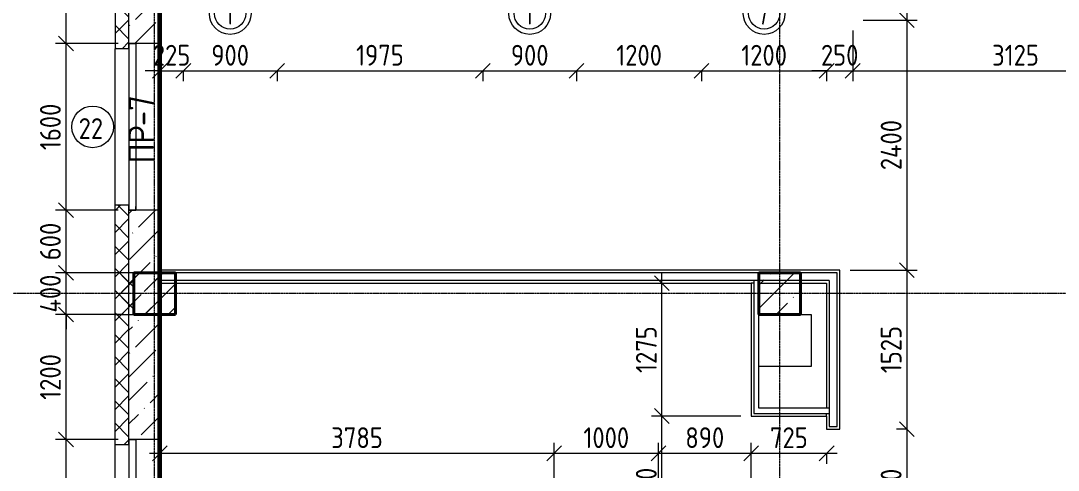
# Model space of a CAD drawing. Header units: millimetres. Extents: x -56773 to 221258, y -262288 to 26541.
# Drawn here: x -20876 to -10918, y -148888 to -144575 of the extents above; entities that cross this region are included whole.
import ezdxf

# ---------------------------------------------------------------- set-up
doc = ezdxf.new("R2010")
doc.units = ezdxf.units.MM
doc.linetypes.add('ADSK_Линия сетки', pattern=[25, 20, -2.5, 0, -2.5])
for name, color, linetype, lineweight in [('3.1 Штукатурка внешн стен для инвесторов', 5, 'Continuous', 60), ('_ Окна', 7, 'Continuous', 18), ('Марки', 7, 'Continuous', 20), ('Марки дверей', 7, 'Continuous', 20), ('Марки окон', 7, 'Continuous', 20), ('Несущие колонны', 7, 'Continuous', 18), ('Окна', 7, 'Continuous', 9), ('Оси', 7, 'Continuous', 9), ('Перекрытие', 7, 'Continuous', 18), ('Размеры', 7, 'Continuous', 9), ('Стены внутренние', 7, 'Continuous', 18), ('Стены наружные', 7, 'Continuous', 18), ('Стены штриховка', 7, 'Continuous', 9)]:
    doc.layers.add(name, color=color, linetype=linetype, lineweight=lineweight)
doc.styles.add('GOST Common_2', font='', dxfattribs={"width": 0.9, "height": 250})
doc.styles.add('GOST Common_3', font='', dxfattribs={"width": 0.9, "height": 200})
doc.styles.add('GOST Common_B', font='', dxfattribs={"width": 0.8, "height": 200})
doc.styles.get('GOST Common_2').set_extended_font_data('GOST Common')
doc.styles.get('GOST Common_3').set_extended_font_data('GOST Common')
doc.styles.get('GOST Common_B').set_extended_font_data('GOST Common', bold=True)
doc.dimstyles.new('ADSK_Основной_2_0_1', dxfattribs={"dimscale": 304.8, "dimtxt": 201.142999, "dimasz": 0.463911, "dimexe": 0.328084, "dimexo": 0.328084, "dimgap": 0.164042, "dimtad": 1, "dimdec": 3, "dimrnd": 0.001, "dimdsep": 46, "dimtxsty": 'GOST Common_3', "dimblk1": 'OBLIQUE', "dimblk2": 'OBLIQUE', "dimsah": 1, "dimcen": 0.09, "dimdle": 0.328084, "dimazin": 2, "dimtfac": 1, "dimtdec": 4, "dimtix": 1, "dimtmove": 1, "dimatfit": 3, "dimfxl": 1, "dimtvp": 1, "dimtolj": 1, "dimtzin": 0, "dimlwd": 20, "dimlwe": 20, "dimarcsym": 2})
doc.dimstyles.new('ADSK_Основной_2_0_2', dxfattribs={"dimscale": 304.8, "dimtxt": 201.142999, "dimasz": 0.463911, "dimexe": 0.328084, "dimexo": 0.328084, "dimgap": 0.164042, "dimtad": 1, "dimdec": 3, "dimrnd": 0.001, "dimdsep": 46, "dimtxsty": 'GOST Common_3', "dimblk1": 'OBLIQUE', "dimblk2": 'OBLIQUE', "dimsah": 1, "dimcen": 0.09, "dimdle": 0.328084, "dimazin": 2, "dimtfac": 1, "dimtdec": 4, "dimtix": 1, "dimtmove": 0, "dimatfit": 3, "dimfxl": 1, "dimtvp": 1, "dimtolj": 1, "dimtzin": 0, "dimlwd": 20, "dimlwe": 20, "dimarcsym": 2})
pattern_1 = [(45, (9.36, -150597.75), (-224.5064, 224.5064), []), (45, (233.87, -150597.75), (-224.5064, 224.5064), [396.875, -79.375, 3.353, -76.022])]
pattern_2 = [(45, (9.36, -150597.75), (-106.066, 106.066), []), (135, (9.36, -150597.75), (-106.066, -106.066), [])]

# ---------------------------------------------------------------- blocks, each defined once
blk = doc.blocks.new('ADSK_КолоннаЖБ_Прямоугольная - 400x400 мм-1807142-Кладочный план 3-го этажа')
at = {"layer": 'Несущие колонны', "lineweight": 40}
for p, q in [((-200, 200), (200, 200)), ((-200, -200), (-200, 200)), ((200, 200), (200, -200)), ((200, -200), (-200, -200))]:
    blk.add_line(p, q, dxfattribs=at)
blk = doc.blocks.new('ОКНО L03 _2СТ_RS - ОК-5_1600х2000h-3556607-Кладочный план 3-го этажа')
at = {"layer": '_ Окна'}
for p, q in [((-838.1, -79), (761.9, -79)), ((-838.1, -149), (-838.1, -79)), ((-838.1, -79), (-803.1, -79)), ((-818.1, -79), (-38.1, -79)), ((-38.1, -79), (741.9, -79)), ((761.9, -79), (726.9, -79)), ((761.9, -149), (761.9, -79)), ((-838.1, -149), (761.9, -149)), ((-838.1, -149), (-833.1, -149)), ((-818.1, -149), (-38.1, -149)), ((-38.1, -149), (741.9, -149)), ((761.9, -149), (756.9, -149))]:
    blk.add_line(p, q, dxfattribs=at)
at = {"layer": 'Окна'}
blk.add_line((-888.1, 150), (811.9, 150), dxfattribs=at)
blk = doc.blocks.new('_Oblique')
at = {"color": 0, "linetype": 'ByBlock', "lineweight": -2}
blk.add_line((-0.5, -0.5), (0.5, 0.5), dxfattribs=at)
blk = doc.blocks.new('*D5131')
at = {"layer": 'Defpoints', "color": 0, "lineweight": 25, "transparency": 16777216}
for p in [(-20441.2, -148592.8), (-19839.6, -148592.8), (-19839.6, -150192.8)]:
    blk.add_point(p, dxfattribs=at)
at = {"layer": 'Размеры', "color": 0, "lineweight": 20, "transparency": 16777216}
for p, q in [((-20441.2, -150292.8), (-20441.2, -148492.8)), ((-19939.6, -148592.8), (-20541.2, -148592.8)), ((-19939.6, -150192.8), (-20541.2, -150192.8))]:
    blk.add_line(p, q, dxfattribs=at)
at = {"layer": 'Размеры', "color": 0, "lineweight": 20, "transparency": 16777216, "xscale": 141.4, "yscale": 141.4, "zscale": 141.4}
for p, rotation in [((-20441.2, -148592.8), 90), ((-20441.2, -150192.8), 270)]:
    blk.add_blockref('_Oblique', p, dxfattribs=dict(at, rotation=rotation))
at = {"layer": 'Размеры', "color": 0, "lineweight": 9, "transparency": 16777216, "insert": (-20591.2, -149392.8), "char_height": 200, "width": 560.473, "attachment_point": 5, "rotation": 90, "style": 'GOST Common_3'}
blk.add_mtext('\\A1;1600', dxfattribs=at)
blk = doc.blocks.new('*D5132')
at = {"layer": 'Defpoints', "color": 0, "lineweight": 25, "transparency": 16777216}
for p in [(-20441.2, -147392.8), (-19790.6, -147392.8), (-19839.6, -148592.8)]:
    blk.add_point(p, dxfattribs=at)
at = {"layer": 'Размеры', "color": 0, "lineweight": 20, "transparency": 16777216}
for p, q in [((-20441.2, -148692.8), (-20441.2, -147292.8)), ((-19890.6, -147392.8), (-20541.2, -147392.8)), ((-19939.6, -148592.8), (-20541.2, -148592.8))]:
    blk.add_line(p, q, dxfattribs=at)
at = {"layer": 'Размеры', "color": 0, "lineweight": 20, "transparency": 16777216, "xscale": 141.4, "yscale": 141.4, "zscale": 141.4}
for p, rotation in [((-20441.2, -147392.8), 90), ((-20441.2, -148592.8), 270)]:
    blk.add_blockref('_Oblique', p, dxfattribs=dict(at, rotation=rotation))
at = {"layer": 'Размеры', "color": 0, "lineweight": 9, "transparency": 16777216, "insert": (-20591.2, -147992.8), "char_height": 200, "width": 560.473, "attachment_point": 5, "rotation": 90, "style": 'GOST Common_3'}
blk.add_mtext('\\A1;1200', dxfattribs=at)
blk = doc.blocks.new('*D5133')
at = {"layer": 'Defpoints', "color": 0, "lineweight": 25, "transparency": 16777216}
for p in [(-20441.2, -146992.8), (-19790.6, -146992.8), (-19790.6, -147392.8)]:
    blk.add_point(p, dxfattribs=at)
at = {"layer": 'Размеры', "color": 0, "lineweight": 20, "transparency": 16777216}
for p, q in [((-20441.2, -146992.8), (-20441.2, -146851.4)), ((-19890.6, -146992.8), (-20541.2, -146992.8)), ((-20441.2, -147392.8), (-20441.2, -146992.8)), ((-19890.6, -147392.8), (-20541.2, -147392.8)), ((-20441.2, -147392.8), (-20441.2, -147534.2))]:
    blk.add_line(p, q, dxfattribs=at)
at = {"layer": 'Размеры', "color": 0, "lineweight": 20, "transparency": 16777216, "xscale": 141.4, "yscale": 141.4, "zscale": 141.4}
for p, rotation in [((-20441.2, -146992.8), 270), ((-20441.2, -147392.8), 90)]:
    blk.add_blockref('_Oblique', p, dxfattribs=dict(at, rotation=rotation))
at = {"layer": 'Размеры', "color": 0, "lineweight": 9, "transparency": 16777216, "insert": (-20591.2, -147192.8), "char_height": 200, "width": 474.561, "attachment_point": 5, "rotation": 90, "style": 'GOST Common_3'}
blk.add_mtext('\\A1;400', dxfattribs=at)
blk = doc.blocks.new('*D5134')
at = {"layer": 'Defpoints', "color": 0, "lineweight": 25, "transparency": 16777216}
for p in [(-20441.2, -146392.8), (-19839.6, -146392.8), (-19790.6, -146992.8)]:
    blk.add_point(p, dxfattribs=at)
at = {"layer": 'Размеры', "color": 0, "lineweight": 20, "transparency": 16777216}
for p, q in [((-20441.2, -147092.8), (-20441.2, -146292.8)), ((-19939.6, -146392.8), (-20541.2, -146392.8)), ((-19890.6, -146992.8), (-20541.2, -146992.8))]:
    blk.add_line(p, q, dxfattribs=at)
at = {"layer": 'Размеры', "color": 0, "lineweight": 20, "transparency": 16777216, "xscale": 141.4, "yscale": 141.4, "zscale": 141.4}
for p, rotation in [((-20441.2, -146392.8), 90), ((-20441.2, -146992.8), 270)]:
    blk.add_blockref('_Oblique', p, dxfattribs=dict(at, rotation=rotation))
at = {"layer": 'Размеры', "color": 0, "lineweight": 9, "transparency": 16777216, "insert": (-20591.2, -146692.8), "char_height": 200, "width": 454.106, "attachment_point": 5, "rotation": 90, "style": 'GOST Common_3'}
blk.add_mtext('\\A1;600', dxfattribs=at)
blk = doc.blocks.new('*D5135')
at = {"layer": 'Defpoints', "color": 0, "lineweight": 25, "transparency": 16777216}
for p in [(-20441.2, -144792.8), (-19839.6, -144792.8), (-19839.6, -146392.8)]:
    blk.add_point(p, dxfattribs=at)
at = {"layer": 'Размеры', "color": 0, "lineweight": 20, "transparency": 16777216}
for p, q in [((-20441.2, -146492.8), (-20441.2, -144692.8)), ((-19939.6, -144792.8), (-20541.2, -144792.8)), ((-19939.6, -146392.8), (-20541.2, -146392.8))]:
    blk.add_line(p, q, dxfattribs=at)
at = {"layer": 'Размеры', "color": 0, "lineweight": 20, "transparency": 16777216, "xscale": 141.4, "yscale": 141.4, "zscale": 141.4}
for p, rotation in [((-20441.2, -144792.8), 90), ((-20441.2, -146392.8), 270)]:
    blk.add_blockref('_Oblique', p, dxfattribs=dict(at, rotation=rotation))
at = {"layer": 'Размеры', "color": 0, "lineweight": 9, "transparency": 16777216, "insert": (-20591.2, -145592.8), "char_height": 200, "width": 560.473, "attachment_point": 5, "rotation": 90, "style": 'GOST Common_3'}
blk.add_mtext('\\A1;1600', dxfattribs=at)
blk = doc.blocks.new('*D5136')
at = {"layer": 'Defpoints', "color": 0, "lineweight": 25, "transparency": 16777216}
for p in [(-20441.2, -143592.8), (-19839.6, -143592.8), (-19839.6, -144792.8)]:
    blk.add_point(p, dxfattribs=at)
at = {"layer": 'Размеры', "color": 0, "lineweight": 20, "transparency": 16777216}
for p, q in [((-20441.2, -144892.8), (-20441.2, -143492.8)), ((-19939.6, -143592.8), (-20541.2, -143592.8)), ((-19939.6, -144792.8), (-20541.2, -144792.8))]:
    blk.add_line(p, q, dxfattribs=at)
at = {"layer": 'Размеры', "color": 0, "lineweight": 20, "transparency": 16777216, "xscale": 141.4, "yscale": 141.4, "zscale": 141.4}
for p, rotation in [((-20441.2, -143592.8), 90), ((-20441.2, -144792.8), 270)]:
    blk.add_blockref('_Oblique', p, dxfattribs=dict(at, rotation=rotation))
at = {"layer": 'Размеры', "color": 0, "lineweight": 9, "transparency": 16777216, "insert": (-20591.2, -144192.8), "char_height": 200, "width": 560.473, "attachment_point": 5, "rotation": 90, "style": 'GOST Common_3'}
blk.add_mtext('\\A1;1200', dxfattribs=at)
blk = doc.blocks.new('*D5335')
at = {"layer": 'Defpoints', "color": 0, "lineweight": 25, "transparency": 16777216}
for p in [(-12271.5, -140717.8), (-12890.6, -144567.8), (-12371.5, -144567.8)]:
    blk.add_point(p, dxfattribs=at)
at = {"layer": 'Размеры', "color": 0, "lineweight": 20, "transparency": 16777216}
for p, q in [((-12371.5, -140617.8), (-12371.5, -144667.8)), ((-12371.5, -140717.8), (-12471.5, -140717.8)), ((-12790.6, -144567.8), (-12271.5, -144567.8))]:
    blk.add_line(p, q, dxfattribs=at)
at = {"layer": 'Размеры', "color": 0, "lineweight": 20, "transparency": 16777216, "xscale": 141.4, "yscale": 141.4, "zscale": 141.4}
for p, rotation in [((-12371.5, -140717.8), 90), ((-12371.5, -144567.8), 270)]:
    blk.add_blockref('_Oblique', p, dxfattribs=dict(at, rotation=rotation))
at = {"layer": 'Размеры', "color": 0, "lineweight": 9, "transparency": 16777216, "insert": (-12521.5, -142642.8), "char_height": 200, "width": 605.475, "attachment_point": 5, "rotation": 90, "style": 'GOST Common_3'}
blk.add_mtext('\\A1;3850', dxfattribs=at)
blk = doc.blocks.new('*D5336')
at = {"layer": 'Defpoints', "color": 0, "lineweight": 25, "transparency": 16777216}
for p in [(-12890.6, -144567.8), (-13015.6, -146967.8), (-12371.5, -146967.8)]:
    blk.add_point(p, dxfattribs=at)
at = {"layer": 'Размеры', "color": 0, "lineweight": 20, "transparency": 16777216}
for p, q in [((-12371.5, -144467.8), (-12371.5, -147067.8)), ((-12790.6, -144567.8), (-12271.5, -144567.8)), ((-12915.6, -146967.8), (-12271.5, -146967.8))]:
    blk.add_line(p, q, dxfattribs=at)
at = {"layer": 'Размеры', "color": 0, "lineweight": 20, "transparency": 16777216, "xscale": 141.4, "yscale": 141.4, "zscale": 141.4}
for p, rotation in [((-12371.5, -144567.8), 90), ((-12371.5, -146967.8), 270)]:
    blk.add_blockref('_Oblique', p, dxfattribs=dict(at, rotation=rotation))
at = {"layer": 'Размеры', "color": 0, "lineweight": 9, "transparency": 16777216, "insert": (-12521.5, -145767.8), "char_height": 200, "width": 625.93, "attachment_point": 5, "rotation": 90, "style": 'GOST Common_3'}
blk.add_mtext('\\A1;2400', dxfattribs=at)
blk = doc.blocks.new('*D5337')
at = {"layer": 'Defpoints', "color": 0, "lineweight": 25, "transparency": 16777216}
for p in [(-13015.6, -146967.8), (-12371.5, -148492.8), (-12271.5, -148492.8)]:
    blk.add_point(p, dxfattribs=at)
at = {"layer": 'Размеры', "color": 0, "lineweight": 20, "transparency": 16777216}
for p, q in [((-12371.5, -146867.8), (-12371.5, -148592.8)), ((-12915.6, -146967.8), (-12271.5, -146967.8)), ((-12371.5, -148492.8), (-12471.5, -148492.8))]:
    blk.add_line(p, q, dxfattribs=at)
at = {"layer": 'Размеры', "color": 0, "lineweight": 20, "transparency": 16777216, "xscale": 141.4, "yscale": 141.4, "zscale": 141.4}
for p, rotation in [((-12371.5, -146967.8), 90), ((-12371.5, -148492.8), 270)]:
    blk.add_blockref('_Oblique', p, dxfattribs=dict(at, rotation=rotation))
at = {"layer": 'Размеры', "color": 0, "lineweight": 9, "transparency": 16777216, "insert": (-12521.5, -147730.3), "char_height": 200, "width": 560.473, "attachment_point": 5, "rotation": 90, "style": 'GOST Common_3'}
blk.add_mtext('\\A1;1525', dxfattribs=at)
blk = doc.blocks.new('*D5338')
at = {"layer": 'Defpoints', "color": 0, "lineweight": 25, "transparency": 16777216}
for p in [(-12271.5, -148492.8), (-12371.5, -149692.8), (-12271.5, -149692.8)]:
    blk.add_point(p, dxfattribs=at)
at = {"layer": 'Размеры', "color": 0, "lineweight": 20, "transparency": 16777216}
for p, q in [((-12371.5, -148392.8), (-12371.5, -149792.8)), ((-12371.5, -148492.8), (-12471.5, -148492.8)), ((-12371.5, -149692.8), (-12471.5, -149692.8))]:
    blk.add_line(p, q, dxfattribs=at)
at = {"layer": 'Размеры', "color": 0, "lineweight": 20, "transparency": 16777216, "xscale": 141.4, "yscale": 141.4, "zscale": 141.4}
for p, rotation in [((-12371.5, -148492.8), 90), ((-12371.5, -149692.8), 270)]:
    blk.add_blockref('_Oblique', p, dxfattribs=dict(at, rotation=rotation))
at = {"layer": 'Размеры', "color": 0, "lineweight": 9, "transparency": 16777216, "insert": (-12521.5, -149092.8), "char_height": 200, "width": 560.473, "attachment_point": 5, "rotation": 90, "style": 'GOST Common_3'}
blk.add_mtext('\\A1;1200', dxfattribs=at)
blk = doc.blocks.new('*D5584')
at = {"layer": 'Defpoints', "color": 0, "lineweight": 25, "transparency": 16777216}
for p in [(-19540.6, -144955.4), (-19315.6, -144955.4), (-19315.6, -145055.4)]:
    blk.add_point(p, dxfattribs=at)
at = {"layer": 'Размеры', "color": 0, "lineweight": 20, "transparency": 16777216}
for p, q in [((-19540.6, -145055.4), (-19682, -145055.4)), ((-19540.6, -145055.4), (-19540.6, -145155.4)), ((-19540.6, -145055.4), (-19315.6, -145055.4)), ((-19315.6, -145055.4), (-19315.6, -145155.4)), ((-19315.6, -145055.4), (-19174.2, -145055.4))]:
    blk.add_line(p, q, dxfattribs=at)
at = {"layer": 'Размеры', "color": 0, "lineweight": 20, "transparency": 16777216, "xscale": 141.4, "yscale": 141.4, "zscale": 141.4}
blk.add_blockref('_Oblique', (-19540.6, -145055.4), dxfattribs=at)
at = {"layer": 'Размеры', "color": 0, "lineweight": 20, "transparency": 16777216, "xscale": 141.4, "yscale": 141.4, "zscale": 141.4, "rotation": 180}
blk.add_blockref('_Oblique', (-19315.6, -145055.4), dxfattribs=at)
at = {"layer": 'Размеры', "color": 0, "lineweight": 9, "transparency": 16777216, "insert": (-19428.1, -144905.4), "char_height": 200, "width": 454.106, "attachment_point": 5, "style": 'GOST Common_3'}
blk.add_mtext('\\A1;225', dxfattribs=at)
blk = doc.blocks.new('*D5585')
at = {"layer": 'Defpoints', "color": 0, "lineweight": 25, "transparency": 16777216}
for p in [(-19315.6, -144955.4), (-18415.6, -144955.4), (-18415.6, -145055.4)]:
    blk.add_point(p, dxfattribs=at)
at = {"layer": 'Размеры', "color": 0, "lineweight": 20, "transparency": 16777216}
for p, q in [((-19415.6, -145055.4), (-18315.6, -145055.4)), ((-19315.6, -145055.4), (-19315.6, -145155.4)), ((-18415.6, -145055.4), (-18415.6, -145155.4))]:
    blk.add_line(p, q, dxfattribs=at)
at = {"layer": 'Размеры', "color": 0, "lineweight": 20, "transparency": 16777216, "xscale": 141.4, "yscale": 141.4, "zscale": 141.4, "rotation": 180}
blk.add_blockref('_Oblique', (-19315.6, -145055.4), dxfattribs=at)
at = {"layer": 'Размеры', "color": 0, "lineweight": 20, "transparency": 16777216, "xscale": 141.4, "yscale": 141.4, "zscale": 141.4}
blk.add_blockref('_Oblique', (-18415.6, -145055.4), dxfattribs=at)
at = {"layer": 'Размеры', "color": 0, "lineweight": 9, "transparency": 16777216, "insert": (-18865.6, -144905.4), "char_height": 200, "width": 454.106, "attachment_point": 5, "style": 'GOST Common_3'}
blk.add_mtext('\\A1;900', dxfattribs=at)
blk = doc.blocks.new('*D5586')
at = {"layer": 'Defpoints', "color": 0, "lineweight": 25, "transparency": 16777216}
for p in [(-18415.6, -144955.4), (-16440.6, -144955.4), (-16440.6, -145055.4)]:
    blk.add_point(p, dxfattribs=at)
at = {"layer": 'Размеры', "color": 0, "lineweight": 20, "transparency": 16777216}
for p, q in [((-18515.6, -145055.4), (-16340.6, -145055.4)), ((-18415.6, -145055.4), (-18415.6, -145155.4)), ((-16440.6, -145055.4), (-16440.6, -145155.4))]:
    blk.add_line(p, q, dxfattribs=at)
at = {"layer": 'Размеры', "color": 0, "lineweight": 20, "transparency": 16777216, "xscale": 141.4, "yscale": 141.4, "zscale": 141.4, "rotation": 180}
blk.add_blockref('_Oblique', (-18415.6, -145055.4), dxfattribs=at)
at = {"layer": 'Размеры', "color": 0, "lineweight": 20, "transparency": 16777216, "xscale": 141.4, "yscale": 141.4, "zscale": 141.4}
blk.add_blockref('_Oblique', (-16440.6, -145055.4), dxfattribs=at)
at = {"layer": 'Размеры', "color": 0, "lineweight": 9, "transparency": 16777216, "insert": (-17428.1, -144905.4), "char_height": 200, "width": 560.473, "attachment_point": 5, "style": 'GOST Common_3'}
blk.add_mtext('\\A1;1975', dxfattribs=at)
blk = doc.blocks.new('*D5587')
at = {"layer": 'Defpoints', "color": 0, "lineweight": 25, "transparency": 16777216}
for p in [(-16440.6, -144955.4), (-15540.6, -144955.4), (-15540.6, -145055.4)]:
    blk.add_point(p, dxfattribs=at)
at = {"layer": 'Размеры', "color": 0, "lineweight": 20, "transparency": 16777216}
for p, q in [((-16540.6, -145055.4), (-15440.6, -145055.4)), ((-16440.6, -145055.4), (-16440.6, -145155.4)), ((-15540.6, -145055.4), (-15540.6, -145155.4))]:
    blk.add_line(p, q, dxfattribs=at)
at = {"layer": 'Размеры', "color": 0, "lineweight": 20, "transparency": 16777216, "xscale": 141.4, "yscale": 141.4, "zscale": 141.4, "rotation": 180}
blk.add_blockref('_Oblique', (-16440.6, -145055.4), dxfattribs=at)
at = {"layer": 'Размеры', "color": 0, "lineweight": 20, "transparency": 16777216, "xscale": 141.4, "yscale": 141.4, "zscale": 141.4}
blk.add_blockref('_Oblique', (-15540.6, -145055.4), dxfattribs=at)
at = {"layer": 'Размеры', "color": 0, "lineweight": 9, "transparency": 16777216, "insert": (-15990.6, -144905.4), "char_height": 200, "width": 454.106, "attachment_point": 5, "style": 'GOST Common_3'}
blk.add_mtext('\\A1;900', dxfattribs=at)
blk = doc.blocks.new('*D5588')
at = {"layer": 'Defpoints', "color": 0, "lineweight": 25, "transparency": 16777216}
for p in [(-15540.6, -144955.4), (-14340.6, -144955.4), (-14340.6, -145055.4)]:
    blk.add_point(p, dxfattribs=at)
at = {"layer": 'Размеры', "color": 0, "lineweight": 20, "transparency": 16777216}
for p, q in [((-15640.6, -145055.4), (-14240.6, -145055.4)), ((-15540.6, -145055.4), (-15540.6, -145155.4)), ((-14340.6, -145055.4), (-14340.6, -145155.4))]:
    blk.add_line(p, q, dxfattribs=at)
at = {"layer": 'Размеры', "color": 0, "lineweight": 20, "transparency": 16777216, "xscale": 141.4, "yscale": 141.4, "zscale": 141.4, "rotation": 180}
blk.add_blockref('_Oblique', (-15540.6, -145055.4), dxfattribs=at)
at = {"layer": 'Размеры', "color": 0, "lineweight": 20, "transparency": 16777216, "xscale": 141.4, "yscale": 141.4, "zscale": 141.4}
blk.add_blockref('_Oblique', (-14340.6, -145055.4), dxfattribs=at)
at = {"layer": 'Размеры', "color": 0, "lineweight": 9, "transparency": 16777216, "insert": (-14940.6, -144905.4), "char_height": 200, "width": 560.473, "attachment_point": 5, "style": 'GOST Common_3'}
blk.add_mtext('\\A1;1200', dxfattribs=at)
blk = doc.blocks.new('*D5589')
at = {"layer": 'Defpoints', "color": 0, "lineweight": 25, "transparency": 16777216}
for p in [(-14340.6, -144955.4), (-13140.6, -144955.4), (-13140.6, -145055.4)]:
    blk.add_point(p, dxfattribs=at)
at = {"layer": 'Размеры', "color": 0, "lineweight": 20, "transparency": 16777216}
for p, q in [((-14440.6, -145055.4), (-13040.6, -145055.4)), ((-14340.6, -145055.4), (-14340.6, -145155.4)), ((-13140.6, -145055.4), (-13140.6, -145155.4))]:
    blk.add_line(p, q, dxfattribs=at)
at = {"layer": 'Размеры', "color": 0, "lineweight": 20, "transparency": 16777216, "xscale": 141.4, "yscale": 141.4, "zscale": 141.4, "rotation": 180}
blk.add_blockref('_Oblique', (-14340.6, -145055.4), dxfattribs=at)
at = {"layer": 'Размеры', "color": 0, "lineweight": 20, "transparency": 16777216, "xscale": 141.4, "yscale": 141.4, "zscale": 141.4}
blk.add_blockref('_Oblique', (-13140.6, -145055.4), dxfattribs=at)
at = {"layer": 'Размеры', "color": 0, "lineweight": 9, "transparency": 16777216, "insert": (-13740.6, -144905.4), "char_height": 200, "width": 560.473, "attachment_point": 5, "style": 'GOST Common_3'}
blk.add_mtext('\\A1;1200', dxfattribs=at)
blk = doc.blocks.new('*D5590')
at = {"layer": 'Defpoints', "color": 0, "lineweight": 25, "transparency": 16777216}
for p in [(-12890.6, -144567.8), (-13140.6, -144955.4), (-12890.6, -145055.4)]:
    blk.add_point(p, dxfattribs=at)
at = {"layer": 'Размеры', "color": 0, "lineweight": 20, "transparency": 16777216}
for p, q in [((-12890.6, -144667.8), (-12890.6, -145155.4)), ((-13140.6, -145055.4), (-13282, -145055.4)), ((-13140.6, -145055.4), (-13140.6, -145155.4)), ((-13140.6, -145055.4), (-12890.6, -145055.4)), ((-12890.6, -145055.4), (-12749.2, -145055.4))]:
    blk.add_line(p, q, dxfattribs=at)
at = {"layer": 'Размеры', "color": 0, "lineweight": 20, "transparency": 16777216, "xscale": 141.4, "yscale": 141.4, "zscale": 141.4}
blk.add_blockref('_Oblique', (-13140.6, -145055.4), dxfattribs=at)
at = {"layer": 'Размеры', "color": 0, "lineweight": 20, "transparency": 16777216, "xscale": 141.4, "yscale": 141.4, "zscale": 141.4, "rotation": 180}
blk.add_blockref('_Oblique', (-12890.6, -145055.4), dxfattribs=at)
at = {"layer": 'Размеры', "color": 0, "lineweight": 9, "transparency": 16777216, "insert": (-13015.6, -144905.4), "char_height": 200, "width": 454.106, "attachment_point": 5, "style": 'GOST Common_3'}
blk.add_mtext('\\A1;250', dxfattribs=at)
blk = doc.blocks.new('*D5591')
at = {"layer": 'Defpoints', "color": 0, "lineweight": 25, "transparency": 16777216}
for p in [(-12890.6, -144567.8), (-9765.6, -144955.4), (-9765.6, -145055.4)]:
    blk.add_point(p, dxfattribs=at)
at = {"layer": 'Размеры', "color": 0, "lineweight": 20, "transparency": 16777216}
for p, q in [((-12890.6, -144667.8), (-12890.6, -145155.4)), ((-12990.6, -145055.4), (-9665.6, -145055.4)), ((-9765.6, -145055.4), (-9765.6, -145155.4))]:
    blk.add_line(p, q, dxfattribs=at)
at = {"layer": 'Размеры', "color": 0, "lineweight": 20, "transparency": 16777216, "xscale": 141.4, "yscale": 141.4, "zscale": 141.4, "rotation": 180}
blk.add_blockref('_Oblique', (-12890.6, -145055.4), dxfattribs=at)
at = {"layer": 'Размеры', "color": 0, "lineweight": 20, "transparency": 16777216, "xscale": 141.4, "yscale": 141.4, "zscale": 141.4}
blk.add_blockref('_Oblique', (-9765.6, -145055.4), dxfattribs=at)
at = {"layer": 'Размеры', "color": 0, "lineweight": 9, "transparency": 16777216, "insert": (-11328.1, -144905.4), "char_height": 200, "width": 560.473, "attachment_point": 5, "style": 'GOST Common_3'}
blk.add_mtext('\\A1;3125', dxfattribs=at)
blk = doc.blocks.new('*D5610')
at = {"layer": 'Defpoints', "color": 0, "lineweight": 25, "transparency": 16777216}
for p in [(-14721.8, -148367.8), (-13865.6, -148367.8), (-13865.6, -149817.8)]:
    blk.add_point(p, dxfattribs=at)
at = {"layer": 'Размеры', "color": 0, "lineweight": 20, "transparency": 16777216}
for p, q in [((-14721.8, -149917.8), (-14721.8, -148267.8)), ((-13965.6, -148367.8), (-14821.8, -148367.8)), ((-13965.6, -149817.8), (-14821.8, -149817.8))]:
    blk.add_line(p, q, dxfattribs=at)
at = {"layer": 'Размеры', "color": 0, "lineweight": 20, "transparency": 16777216, "xscale": 141.4, "yscale": 141.4, "zscale": 141.4}
for p, rotation in [((-14721.8, -148367.8), 90), ((-14721.8, -149817.8), 270)]:
    blk.add_blockref('_Oblique', p, dxfattribs=dict(at, rotation=rotation))
at = {"layer": 'Размеры', "color": 0, "lineweight": 9, "transparency": 16777216, "insert": (-14871.8, -149092.8), "char_height": 200, "width": 580.928, "attachment_point": 5, "rotation": 90, "style": 'GOST Common_3'}
blk.add_mtext('\\A1;1450', dxfattribs=at)
blk = doc.blocks.new('*D5611')
at = {"layer": 'Defpoints', "color": 0, "lineweight": 25, "transparency": 16777216}
for p in [(-14821.8, -147092.8), (-14721.8, -147092.8), (-13865.6, -148367.8)]:
    blk.add_point(p, dxfattribs=at)
at = {"layer": 'Размеры', "color": 0, "lineweight": 20, "transparency": 16777216}
for p, q in [((-14721.8, -148467.8), (-14721.8, -146992.8)), ((-14721.8, -147092.8), (-14621.8, -147092.8)), ((-13965.6, -148367.8), (-14821.8, -148367.8))]:
    blk.add_line(p, q, dxfattribs=at)
at = {"layer": 'Размеры', "color": 0, "lineweight": 20, "transparency": 16777216, "xscale": 141.4, "yscale": 141.4, "zscale": 141.4}
for p, rotation in [((-14721.8, -147092.8), 90), ((-14721.8, -148367.8), 270)]:
    blk.add_blockref('_Oblique', p, dxfattribs=dict(at, rotation=rotation))
at = {"layer": 'Размеры', "color": 0, "lineweight": 9, "transparency": 16777216, "insert": (-14871.8, -147730.3), "char_height": 200, "width": 560.473, "attachment_point": 5, "rotation": 90, "style": 'GOST Common_3'}
blk.add_mtext('\\A1;1275', dxfattribs=at)
blk = doc.blocks.new('*D5618')
at = {"layer": 'Defpoints', "color": 0, "lineweight": 25, "transparency": 16777216}
for p in [(-19540.6, -148625.8), (-15755.6, -148725.8), (-15755.6, -149692.8)]:
    blk.add_point(p, dxfattribs=at)
at = {"layer": 'Размеры', "color": 0, "lineweight": 20, "transparency": 16777216}
for p, q in [((-15755.6, -149592.8), (-15755.6, -148625.8)), ((-19640.6, -148725.8), (-15655.6, -148725.8)), ((-19540.6, -148725.8), (-19540.6, -148825.8))]:
    blk.add_line(p, q, dxfattribs=at)
at = {"layer": 'Размеры', "color": 0, "lineweight": 20, "transparency": 16777216, "xscale": 141.4, "yscale": 141.4, "zscale": 141.4, "rotation": 180}
blk.add_blockref('_Oblique', (-19540.6, -148725.8), dxfattribs=at)
at = {"layer": 'Размеры', "color": 0, "lineweight": 20, "transparency": 16777216, "xscale": 141.4, "yscale": 141.4, "zscale": 141.4}
blk.add_blockref('_Oblique', (-15755.6, -148725.8), dxfattribs=at)
at = {"layer": 'Размеры', "color": 0, "lineweight": 9, "transparency": 16777216, "insert": (-17648.1, -148575.8), "char_height": 200, "width": 605.475, "attachment_point": 5, "style": 'GOST Common_3'}
blk.add_mtext('\\A1;3785', dxfattribs=at)
blk = doc.blocks.new('*D5619')
at = {"layer": 'Defpoints', "color": 0, "lineweight": 25, "transparency": 16777216}
for p in [(-14755.6, -148725.8), (-15755.6, -149692.8), (-14755.6, -149692.8)]:
    blk.add_point(p, dxfattribs=at)
at = {"layer": 'Размеры', "color": 0, "lineweight": 20, "transparency": 16777216}
for p, q in [((-15755.6, -149592.8), (-15755.6, -148625.8)), ((-14755.6, -149592.8), (-14755.6, -148625.8)), ((-15855.6, -148725.8), (-14655.6, -148725.8))]:
    blk.add_line(p, q, dxfattribs=at)
at = {"layer": 'Размеры', "color": 0, "lineweight": 20, "transparency": 16777216, "xscale": 141.4, "yscale": 141.4, "zscale": 141.4, "rotation": 180}
blk.add_blockref('_Oblique', (-15755.6, -148725.8), dxfattribs=at)
at = {"layer": 'Размеры', "color": 0, "lineweight": 20, "transparency": 16777216, "xscale": 141.4, "yscale": 141.4, "zscale": 141.4}
blk.add_blockref('_Oblique', (-14755.6, -148725.8), dxfattribs=at)
at = {"layer": 'Размеры', "color": 0, "lineweight": 9, "transparency": 16777216, "insert": (-15255.6, -148575.8), "char_height": 200, "width": 560.473, "attachment_point": 5, "style": 'GOST Common_3'}
blk.add_mtext('\\A1;1000', dxfattribs=at)
blk = doc.blocks.new('*D5620')
at = {"layer": 'Defpoints', "color": 0, "lineweight": 25, "transparency": 16777216}
for p in [(-13865.6, -148725.8), (-14755.6, -149692.8), (-13865.6, -149817.8)]:
    blk.add_point(p, dxfattribs=at)
at = {"layer": 'Размеры', "color": 0, "lineweight": 20, "transparency": 16777216}
for p, q in [((-14755.6, -149592.8), (-14755.6, -148625.8)), ((-13865.6, -149717.8), (-13865.6, -148625.8)), ((-14855.6, -148725.8), (-13765.6, -148725.8))]:
    blk.add_line(p, q, dxfattribs=at)
at = {"layer": 'Размеры', "color": 0, "lineweight": 20, "transparency": 16777216, "xscale": 141.4, "yscale": 141.4, "zscale": 141.4, "rotation": 180}
blk.add_blockref('_Oblique', (-14755.6, -148725.8), dxfattribs=at)
at = {"layer": 'Размеры', "color": 0, "lineweight": 20, "transparency": 16777216, "xscale": 141.4, "yscale": 141.4, "zscale": 141.4}
blk.add_blockref('_Oblique', (-13865.6, -148725.8), dxfattribs=at)
at = {"layer": 'Размеры', "color": 0, "lineweight": 9, "transparency": 16777216, "insert": (-14310.6, -148575.8), "char_height": 200, "width": 454.106, "attachment_point": 5, "style": 'GOST Common_3'}
blk.add_mtext('\\A1;890', dxfattribs=at)
blk = doc.blocks.new('*D5621')
at = {"layer": 'Defpoints', "color": 0, "lineweight": 25, "transparency": 16777216}
for p in [(-13140.6, -148625.8), (-13140.6, -148725.8), (-13865.6, -149817.8)]:
    blk.add_point(p, dxfattribs=at)
at = {"layer": 'Размеры', "color": 0, "lineweight": 20, "transparency": 16777216}
for p, q in [((-13865.6, -149717.8), (-13865.6, -148625.8)), ((-13965.6, -148725.8), (-13040.6, -148725.8)), ((-13140.6, -148725.8), (-13140.6, -148825.8))]:
    blk.add_line(p, q, dxfattribs=at)
at = {"layer": 'Размеры', "color": 0, "lineweight": 20, "transparency": 16777216, "xscale": 141.4, "yscale": 141.4, "zscale": 141.4, "rotation": 180}
blk.add_blockref('_Oblique', (-13865.6, -148725.8), dxfattribs=at)
at = {"layer": 'Размеры', "color": 0, "lineweight": 20, "transparency": 16777216, "xscale": 141.4, "yscale": 141.4, "zscale": 141.4}
blk.add_blockref('_Oblique', (-13140.6, -148725.8), dxfattribs=at)
at = {"layer": 'Размеры', "color": 0, "lineweight": 9, "transparency": 16777216, "insert": (-13503.1, -148575.8), "char_height": 200, "width": 454.106, "attachment_point": 5, "style": 'GOST Common_3'}
blk.add_mtext('\\A1;725', dxfattribs=at)
blk = doc.blocks.new('М_двери1 - Марка экземпляра 2-3719212-Кладочный план 3-го этажа')
at = {"layer": 'Марки дверей'}
for radius in [2, 1.5]:
    blk.add_circle((0, 0), radius, dxfattribs=at)
blk = doc.blocks.new('М_окна1 - Маркировка типоразмера-1510237-Кладочный план 3-го этажа')
at = {"layer": 'Марки окон'}
blk.add_circle((0, 0), 2, dxfattribs=at)

msp = doc.modelspace()

# ---------------------------------------------------------------- hatches: boundary and pattern name
at = {"layer": 'Несущие колонны', "lineweight": 9}
h = msp.add_hatch(dxfattribs=at)
h.set_pattern_fill('FP_1', color=256, style=0, pattern_type=2)
h.set_pattern_definition(pattern_1)
h.paths.add_polyline_path([(-19790.6385, -147392.7816), (-19390.6385, -147392.7816), (-19390.6385, -146992.7816), (-19790.6385, -146992.7816)])
h = msp.add_hatch(dxfattribs=at)
h.set_pattern_fill('FP_1', color=256, style=0, pattern_type=2)
h.set_pattern_definition(pattern_1)
h.paths.add_polyline_path([(-13790.6385, -147392.7816), (-13390.6385, -147392.7816), (-13390.6385, -146992.7816), (-13790.6385, -146992.7816)])
at = {"layer": 'Стены внутренние', "lineweight": 9}
h = msp.add_hatch(dxfattribs=at)
h.set_pattern_fill('FP_2', color=256, style=0, pattern_type=2)
h.set_pattern_definition([(45, (9.36, -150597.75), (84.1895, 308.696), [396.875, -79.375, 3.353, -76.022])])
h.paths.add_polyline_path([(-19790.6385, -157392.7816), (-19540.6385, -157392.7816), (-19540.6385, -153992.7816), (-19839.6385, -153992.7816), (-19840.6385, -157392.7816)])
h.paths.add_polyline_path([(-19840.6385, -152442.7816), (-19839.6385, -152442.7816), (-19839.6385, -152392.7816), (-19540.6385, -152392.7816), (-19540.6385, -150192.7816), (-19839.6385, -150192.7816), (-19840.6385, -151775.6879)])
h.paths.add_polyline_path([(-19839.6385, -148642.7816), (-19839.6385, -148592.7816), (-19540.6385, -148592.7816), (-19540.6385, -146392.7816), (-19839.6385, -146392.7816), (-19840.6385, -148642.7816)])
h.paths.add_polyline_path([(-19839.6385, -144842.7816), (-19839.6385, -144792.7816), (-19540.6385, -144792.7816), (-19540.6385, -143592.7816), (-19839.6385, -143592.7816), (-19840.6385, -144842.7816)])
h.paths.add_polyline_path([(-19840.6385, -142042.7816), (-19839.6385, -142042.7816), (-19839.6385, -141992.7816), (-19540.6385, -141992.7816), (-19540.6385, -139592.7816), (-19840.6385, -139592.7816), (-19840.6385, -140879.5231)])
at = {"layer": 'Стены наружные', "lineweight": 9}
h = msp.add_hatch(dxfattribs=at)
h.set_pattern_fill('FP_4', color=256, style=0, pattern_type=2)
h.set_pattern_definition(pattern_2)
h.paths.add_polyline_path([(-19840.6385, -157792.7816), (-19840.6385, -153942.7816), (-19970.6385, -153942.7816), (-19970.6385, -157792.7816)])
h.paths.add_polyline_path([(-19970.6385, -152442.7816), (-19840.6385, -152442.7816), (-19840.6385, -150142.7816), (-19970.6385, -150142.7816), (-19970.6385, -151775.6879)])
h.paths.add_polyline_path([(-19970.6385, -148642.7816), (-19840.6385, -148642.7816), (-19840.6385, -146342.7816), (-19970.6385, -146342.7816)])
h.paths.add_polyline_path([(-19970.6385, -144842.7816), (-19840.6385, -144842.7816), (-19840.6385, -143542.7816), (-19970.6385, -143542.7816), (-19970.6385, -143603.5643)])
h.paths.add_polyline_path([(-19970.6385, -142042.7816), (-19840.6385, -142042.7816), (-19840.6385, -139772.7816), (-19970.6385, -139772.7816), (-19970.6385, -140879.5231)])
h = msp.add_hatch(dxfattribs=at)
h.set_pattern_fill('FP_4', color=256, style=0, pattern_type=2)
h.set_pattern_definition(pattern_2)
h.paths.add_polyline_path([(-19970.6385, -147392.7816), (-19790.6385, -147392.7816), (-19790.6385, -146992.7816), (-19970.6385, -146992.7816)])

# ---------------------------------------------------------------- linework, layer by layer
at = {"layer": '3.1 Штукатурка внешн стен для инвесторов'}
msp.add_lwpolyline([(-19390.6385, -157542.7816), (-19540.6385, -157542.7816), (-19540.6385, -139867.7816)], dxfattribs=at)
at = {"layer": 'Несущие колонны', "lineweight": 9}
for p, q in [((-19390.6385, -146992.7816), (-19790.6385, -146992.7816)), ((-19790.6385, -146992.7816), (-19790.6385, -147392.7816)), ((-19390.6385, -147392.7816), (-19390.6385, -146992.7816)), ((-13390.6385, -146992.7816), (-13790.6385, -146992.7816)), ((-13790.6385, -146992.7816), (-13790.6385, -147392.7816)), ((-13390.6385, -147392.7816), (-13390.6385, -146992.7816)), ((-19790.6385, -147392.7816), (-19390.6385, -147392.7816)), ((-13790.6385, -147392.7816), (-13390.6385, -147392.7816))]:
    msp.add_line(p, q, dxfattribs=at)
at = {"layer": 'Оси', "linetype": 'ADSK_Линия сетки', "lineweight": 5}
for p, q in [((-19590.6385, -161571.6329), (-19590.6385, -126096.8365)), ((-13590.6385, -161571.6329), (-13590.6385, -126096.8365)), ((62587.9153, -147192.7816), (-25230.7352, -147192.7816))]:
    msp.add_line(p, q, dxfattribs=at)
at = {"layer": 'Перекрытие'}
for p, q in [((-13390.6385, -147392.7816), (-13290.6385, -147392.7816)), ((-13290.6385, -147392.7816), (-13290.6385, -147892.7816)), ((-13290.6385, -147892.7816), (-13790.6385, -147892.7816))]:
    msp.add_line(p, q, dxfattribs=at)
at = {"layer": 'Стены внутренние', "lineweight": 5}
for p, q in [((-19540.6385, -144792.7816), (-19540.6385, -144567.7816)), ((-19840.6385, -144842.7816), (-19839.6385, -144842.7816)), ((-19839.6385, -144842.7816), (-19839.6385, -144792.7816)), ((-19540.6385, -144792.7816), (-19839.6385, -144792.7816)), ((-19540.6385, -144792.7816), (-19540.6385, -146392.7816)), ((-19840.6385, -146342.7816), (-19839.6385, -146342.7816)), ((-19839.6385, -146392.7816), (-19839.6385, -146342.7816)), ((-19540.6385, -146392.7816), (-19839.6385, -146392.7816)), ((-19540.6385, -146967.7816), (-19540.6385, -146392.7816)), ((-13015.6385, -146967.7816), (-19540.6385, -146967.7816)), ((-13015.6385, -148492.7816), (-13015.6385, -146967.7816)), ((-19540.6385, -148592.7816), (-19540.6385, -147092.7816)), ((-19540.6385, -147092.7816), (-13865.6385, -147092.7816)), ((-13865.6385, -147092.7816), (-13865.6385, -148367.7816)), ((-13790.6385, -147092.7816), (-13140.6385, -147092.7816)), ((-13790.6385, -148292.7816), (-13790.6385, -147092.7816)), ((-13140.6385, -147092.7816), (-13140.6385, -148292.7816)), ((-13865.6385, -148367.7816), (-13140.6385, -148367.7816)), ((-13140.6385, -148292.7816), (-13790.6385, -148292.7816)), ((-13140.6385, -148367.7816), (-13140.6385, -148492.7816)), ((-13140.6385, -148492.7816), (-13015.6385, -148492.7816)), ((-19840.6385, -148642.7816), (-19839.6385, -148642.7816)), ((-19839.6385, -148642.7816), (-19839.6385, -148592.7816)), ((-19540.6385, -148592.7816), (-19839.6385, -148592.7816)), ((-19540.6385, -148592.7816), (-19540.6385, -150192.7816))]:
    msp.add_line(p, q, dxfattribs=at)
at = {"layer": 'Стены наружные', "lineweight": 9}
for p, q in [((-19970.6385, -143542.7816), (-19970.6385, -144842.7816)), ((-19970.6385, -146342.7816), (-19970.6385, -144842.7816)), ((-19840.6385, -144842.7816), (-19970.6385, -144842.7816)), ((-19970.6385, -148642.7816), (-19970.6385, -146342.7816)), ((-19840.6385, -146342.7816), (-19970.6385, -146342.7816)), ((-19790.6385, -146992.7816), (-19970.6385, -146992.7816)), ((-19790.6385, -147392.7816), (-19790.6385, -146992.7816)), ((-19970.6385, -147392.7816), (-19790.6385, -147392.7816)), ((-19970.6385, -150142.7816), (-19970.6385, -148642.7816)), ((-19840.6385, -148642.7816), (-19970.6385, -148642.7816))]:
    msp.add_line(p, q, dxfattribs=at)
at = {"layer": 'Стены штриховка', "lineweight": 9}
for p, q in [((-19840.6385, -143542.7816), (-19840.6385, -144842.7816)), ((-19840.6385, -146342.7816), (-19840.6385, -148642.7816)), ((-19540.6385, -146967.7816), (-19540.6385, -147092.7816)), ((-13040.6385, -146992.7816), (-19540.6385, -146992.7816)), ((-13115.6385, -147067.7816), (-19540.6385, -147067.7816)), ((-13840.6385, -147067.7816), (-13840.6385, -148342.7816)), ((-13790.6385, -147067.7816), (-13790.6385, -147092.7816)), ((-13115.6385, -147067.7816), (-13115.6385, -148467.7816)), ((-13040.6385, -148467.7816), (-13040.6385, -146992.7816)), ((-13840.6385, -147092.7816), (-13865.6385, -147092.7816)), ((-13840.6385, -148342.7816), (-13115.6385, -148342.7816)), ((-13115.6385, -148292.7816), (-13140.6385, -148292.7816)), ((-13140.6385, -148367.7816), (-13140.6385, -148342.7816)), ((-13115.6385, -148467.7816), (-13040.6385, -148467.7816))]:
    msp.add_line(p, q, dxfattribs=at)

# ---------------------------------------------------------------- block references
at = {"layer": 'Марки дверей', "lineweight": 5, "xscale": 99.99999999999993, "yscale": 99.99999999999993, "zscale": 99.99999999999993}
for p in [(-18865.6385, -144505.2816), (-15990.6385, -144505.2816), (-13740.6385, -144505.2816)]:
    msp.add_blockref('М_двери1 - Марка экземпляра 2-3719212-Кладочный план 3-го этажа', p, dxfattribs=at)
at = {"layer": 'Марки окон', "lineweight": 5, "xscale": 99.99999999999993, "yscale": 99.99999999999993, "zscale": 99.99999999999993}
msp.add_blockref('М_окна1 - Маркировка типоразмера-1510237-Кладочный план 3-го этажа', (-20185.5608, -145592.7816), dxfattribs=at)
at = {"layer": 'Несущие колонны', "lineweight": 40, "rotation": 89.9999999999999}
for p in [(-19590.6385, -147192.7816), (-13590.6385, -147192.7816)]:
    msp.add_blockref('ADSK_КолоннаЖБ_Прямоугольная - 400x400 мм-1807142-Кладочный план 3-го этажа', p, dxfattribs=at)
at = {"layer": 'Окна', "rotation": 269.9999999999997}
for p in [(-19690.6385, -145630.8816), (-19690.6385, -149430.8816)]:
    msp.add_blockref('ОКНО L03 _2СТ_RS - ОК-5_1600х2000h-3556607-Кладочный план 3-го этажа', p, dxfattribs=at)

# ---------------------------------------------------------------- texts
at = {"layer": 'Марки', "lineweight": 9, "char_height": 250, "attachment_point": 1, "rotation": 90, "style": 'GOST Common_2'}
for s, insert, width in [('-7', (-19843.1196, -145585.525), 389.620125), ('ПР', (-19843.1196, -145942.7125), 432.91125)]:
    msp.add_mtext(s, dxfattribs=dict(at, insert=insert, width=width))
at = {"layer": 'Марки дверей', "lineweight": 5, "char_height": 200, "attachment_point": 1, "style": 'GOST Common_B'}
for s, insert, width in [('\\fGOST Common|b1|i0|c204|p34|;\\W.8;1', (-18911.2959, -144411.6227), 102.616), ('\\fGOST Common|b1|i0|c204|p34|;\\W.8;1', (-16036.2959, -144411.6227), 102.616), ('\\fGOST Common|b1|i0|c204|p34|;\\W.8;7', (-13804.6959, -144411.6227), 147.5105)]:
    msp.add_mtext(s, dxfattribs=dict(at, insert=insert, width=width))
at = {"layer": 'Марки окон', "lineweight": 5, "insert": (-20320.1182, -145508.9963), "char_height": 200, "width": 317.46825, "attachment_point": 1, "style": 'GOST Common_3'}
msp.add_mtext('22', dxfattribs=at)

# ---------------------------------------------------------------- dimensions: what is measured, and where the dimension line sits
at = {"layer": 'Размеры', "lineweight": 9}
for base, p1, p2, dimstyle, override, picture, middle in [((-12371.4865, -144567.7816), (-12271.5016, -140717.7816), (-12890.6385, -144567.7816), 'ADSK_Основной_2_0_1', {"dimpost": '<>', "dimfxl": 3899.465414}, '*D5335', (-12521.4865, -142642.7816)), ((-20441.2354, -143592.7816), (-19839.6385, -144792.7816), (-19839.6385, -143592.7816), 'ADSK_Основной_2_0_1', {"dimpost": '<>', "dimfxl": 1200}, '*D5136', (-20591.2354, -144192.7816)), ((-12371.4865, -146967.7816), (-12890.6385, -144567.7816), (-13015.6385, -146967.7816), 'ADSK_Основной_2_0_1', {"dimpost": '<>', "dimfxl": 2403.253004}, '*D5336', (-12521.4865, -145767.7816)), ((-20441.2354, -144792.7816), (-19839.6385, -146392.7816), (-19839.6385, -144792.7816), 'ADSK_Основной_2_0_1', {"dimpost": '<>', "dimfxl": 1600}, '*D5135', (-20591.2354, -145592.7816)), ((-20441.2354, -146392.7816), (-19790.6385, -146992.7816), (-19839.6385, -146392.7816), 'ADSK_Основной_2_0_1', {"dimpost": '<>', "dimfxl": 601.997508}, '*D5134', (-20591.2354, -146692.7816)), ((-20441.2354, -146992.7816), (-19790.6385, -147392.7816), (-19790.6385, -146992.7816), 'ADSK_Основной_2_0_1', {"dimpost": '<>', "dimfxl": 400}, '*D5133', (-20591.2354, -147192.7816)), ((-12371.4865, -148492.7816), (-13015.6385, -146967.7816), (-12271.5016, -148492.7816), 'ADSK_Основной_2_0_1', {"dimpost": '<>', "dimfxl": 1696.8691}, '*D5337', (-12521.4865, -147730.2816)), ((-14721.7773, -147092.7816), (-13865.6385, -148367.7816), (-14821.7622, -147092.7816), 'ADSK_Основной_2_0_2', {"dimpost": '<>', "dimfxl": 1593.674244}, '*D5611', (-14871.7773, -147730.2816)), ((-20441.2354, -147392.7816), (-19839.6385, -148592.7816), (-19790.6385, -147392.7816), 'ADSK_Основной_2_0_1', {"dimpost": '<>', "dimfxl": 1201}, '*D5132', (-20591.2354, -147992.7816)), ((-14721.7773, -148367.7816), (-13865.6385, -149817.7816), (-13865.6385, -148367.7816), 'ADSK_Основной_2_0_2', {"dimpost": '<>', "dimfxl": 1450}, '*D5610', (-14871.7773, -149092.7816)), ((-12371.4865, -149692.7816), (-12271.5016, -148492.7816), (-12271.5016, -149692.7816), 'ADSK_Основной_2_0_1', {"dimpost": '<>', "dimfxl": 1200}, '*D5338', (-12521.4865, -149092.7816)), ((-20441.2354, -148592.7816), (-19839.6385, -150192.7816), (-19839.6385, -148592.7816), 'ADSK_Основной_2_0_1', {"dimpost": '<>', "dimfxl": 1600}, '*D5131', (-20591.2354, -149392.7816))]:
    dim = msp.add_linear_dim(base=base, p1=p1, p2=p2, angle=90, dimstyle=dimstyle, override=override, dxfattribs=at)
    dim.commit()
    dim.dimension.update_dxf_attribs({"geometry": picture, "text_midpoint": middle})
for base, p1, p2, override, picture, middle in [((-12890.6385, -145055.364), (-13140.6385, -144955.3791), (-12890.6385, -144567.7816), {"dimpost": '<>', "dimfxl": 461.22861}, '*D5590', (-13015.6385, -144905.364)), ((-9765.6385, -145055.364), (-12890.6385, -144567.7816), (-9765.6385, -144955.3791), {"dimpost": '<>', "dimfxl": 3148.945352}, '*D5591', (-11328.1385, -144905.364)), ((-19315.6385, -145055.364), (-19540.6385, -144955.3791), (-19315.6385, -144955.3791), {"dimpost": '<>', "dimfxl": 225}, '*D5584', (-19428.1385, -144905.364)), ((-18415.6385, -145055.364), (-19315.6385, -144955.3791), (-18415.6385, -144955.3791), {"dimpost": '<>', "dimfxl": 900}, '*D5585', (-18865.6385, -144905.364)), ((-16440.6385, -145055.364), (-18415.6385, -144955.3791), (-16440.6385, -144955.3791), {"dimpost": '<>', "dimfxl": 1975}, '*D5586', (-17428.1385, -144905.364)), ((-15540.6385, -145055.364), (-16440.6385, -144955.3791), (-15540.6385, -144955.3791), {"dimpost": '<>', "dimfxl": 900}, '*D5587', (-15990.6385, -144905.364)), ((-14340.6385, -145055.364), (-15540.6385, -144955.3791), (-14340.6385, -144955.3791), {"dimpost": '<>', "dimfxl": 1200}, '*D5588', (-14940.6385, -144905.364)), ((-13140.6385, -145055.364), (-14340.6385, -144955.3791), (-13140.6385, -144955.3791), {"dimpost": '<>', "dimfxl": 1200}, '*D5589', (-13740.6385, -144905.364)), ((-15755.6385, -148725.8062), (-19540.6385, -148625.8213), (-15755.6385, -149692.7816), {"dimpost": '<>', "dimfxl": 3932.509292}, '*D5618', (-17648.1385, -148575.8062)), ((-14755.6385, -148725.8062), (-15755.6385, -149692.7816), (-14755.6385, -149692.7816), {"dimpost": '<>', "dimfxl": 1000}, '*D5619', (-15255.6385, -148575.8062)), ((-13865.6385, -148725.8062), (-14755.6385, -149692.7816), (-13865.6385, -149817.7816), {"dimpost": '<>', "dimfxl": 898.735222}, '*D5620', (-14310.6385, -148575.8062)), ((-13140.6385, -148725.8062), (-13865.6385, -149817.7816), (-13140.6385, -148625.8213), {"dimpost": '<>', "dimfxl": 1395.132401}, '*D5621', (-13503.1385, -148575.8062))]:
    dim = msp.add_linear_dim(base=base, p1=p1, p2=p2, dimstyle='ADSK_Основной_2_0_2', override=override, dxfattribs=at)
    dim.commit()
    dim.dimension.update_dxf_attribs({"geometry": picture, "text_midpoint": middle})

doc.saveas('drawing.dxf')
